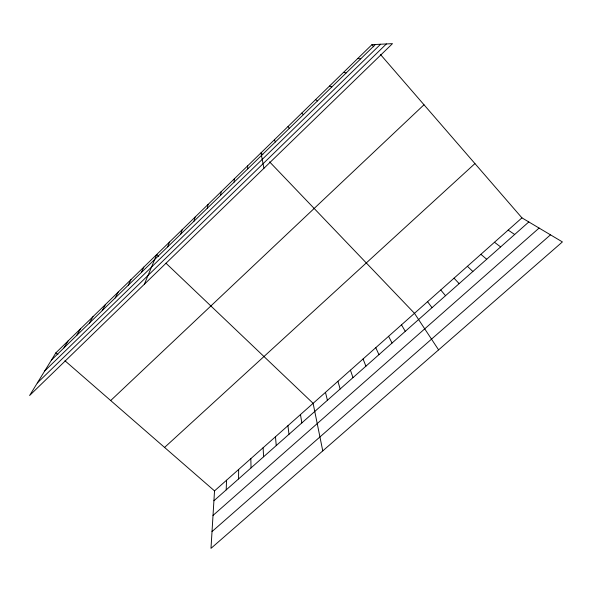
<?xml version="1.0" encoding="UTF-8"?>
<svg xmlns="http://www.w3.org/2000/svg" width="592" height="592" viewBox="0 0 592 592"><rect width="100%" height="100%" fill="white"/><g stroke="black" fill="none" stroke-linecap="round" stroke-linejoin="round"><path stroke-width="0.89" d="M238.576 478.928L238.643 469.471M226.203 489.887L226.544 480.223M234.136 182.107L234.321 178.858M521.944 217.863L214.526 490.894L210.989 548.355L562.4 241.921L521.944 217.863L380.397 54.42M220.631 195.264L221.149 191.697M207.23 208.317L208.073 204.447M193.932 221.267L195.101 217.094M180.745 234.114L182.232 229.644M167.654 246.864L169.46 242.098M144.352 284.234L156.784 254.456L158.752 256.329M141.399 272.438L143.819 267.096M128.235 285.263L130.965 279.631M115.174 297.991L118.208 292.071M102.216 310.608L105.546 304.414M89.355 323.136L92.981 316.661M76.605 335.56L80.512 328.819M63.951 347.881L68.147 340.874M55.87 352.847L29.6 395.508L392.481 43.645L371.954 44.666L55.87 352.847L57.957 354.667M51.393 360.114L375.409 44.496M44.711 370.962L380.597 44.237M37.326 382.965L386.384 43.949M110.689 400.547L423.998 104.769M164.576 447.434L474.932 163.584M213.919 500.758L528.819 221.956M213.016 515.425L539.097 228.061M212.017 531.572L550.486 234.832M357.686 58.578L360.757 58.771M343.538 72.372L346.224 72.927M329.507 86.055L331.809 86.972M315.58 99.634L317.512 100.892M508.158 230.11L514.67 234.484M494.475 242.261L500.632 246.916M480.896 254.323L486.698 259.252M64.935 360.735L214.526 490.894M467.414 266.296L472.867 271.491M165.96 263.196L313.116 403.33L322.766 450.882M301.772 113.094L303.333 114.707M262.833 154.793L260.983 152.862L263.921 168.298M269.604 161.875L414.474 313.309L438.598 349.879M454.034 278.173L459.148 283.642M371.954 44.666L373.759 46.761M440.751 289.976L445.524 295.704M427.565 301.683L432.012 307.67M288.067 126.459L289.266 128.405M401.487 324.845L405.276 331.335M388.581 336.3L392.059 343.042M375.779 347.674L378.939 354.66M363.066 358.967L365.915 366.189M274.473 139.712L275.317 141.991M350.442 370.178L352.987 377.629M337.914 381.307L340.156 388.996M325.467 392.363L327.413 400.273M300.477 414.555L301.831 422.925M287.927 425.7L288.992 434.291M275.472 436.763L276.249 445.576M263.107 447.744L263.595 456.772M247.604 165.908L247.752 168.846M250.83 458.645L251.045 467.895"/></g></svg>
